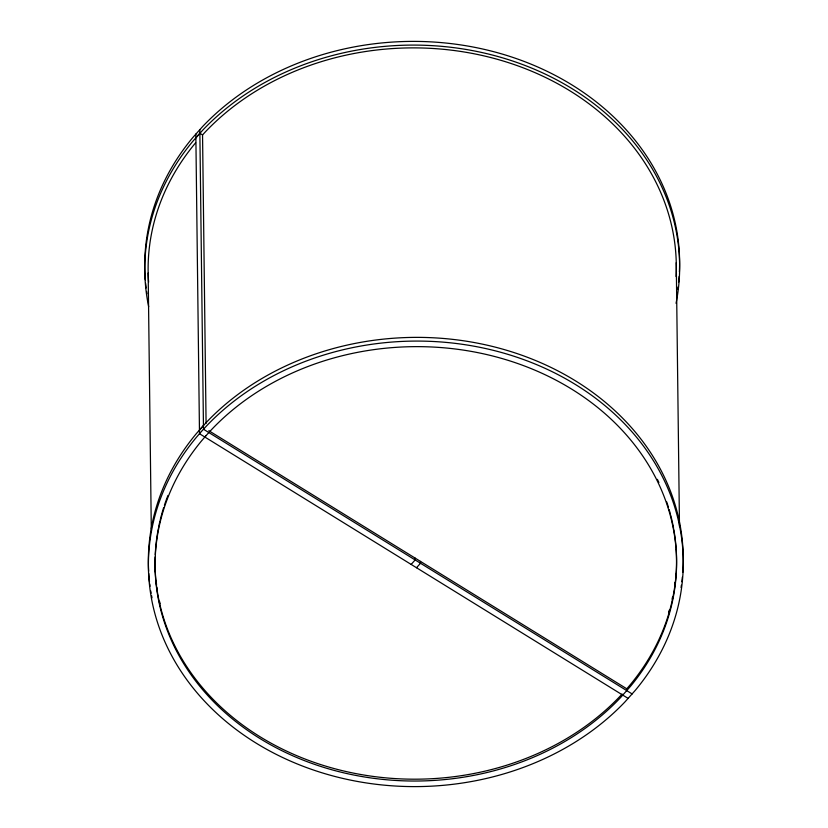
<?xml version="1.0" encoding="UTF-8"?>
<svg xmlns="http://www.w3.org/2000/svg" width="828" height="828" viewBox="0 0 828 828"><rect width="100%" height="100%" fill="white"/><g stroke="black" fill="none" stroke-linecap="round" stroke-linejoin="round"><path stroke-width="1.24" d="M626.817 690.645L626.786 688.803L630.47 684.487A260.758 217.195 -0.7 0 0 676.155 548.85M195.884 137.748L199.879 133.267L202.549 134.923L206.079 423.325M199.455 430.022L203.45 425.551M411.154 564.427L415.149 559.945L415.128 558.103M416.505 567.729L420.51 563.257L420.479 561.405M622.107 694.019L620.752 695.51A260.758 217.195 -0.7 0 1 327.101 766.562A260.758 217.195 -0.7 0 1 155.157 556.944M202.549 134.923L205.572 131.642A264.101 219.979 -0.7 0 1 504.769 61.489A264.101 219.979 -0.7 0 1 676.052 276.531M208.832 430.705L626.786 688.803M632.168 693.957L203.491 429.246L199.827 129.561M628.173 698.439L199.496 433.727L195.832 134.043M676.259 262.714L679.488 526.546M148.16 273.002L151.296 529.071M682.748 572.417A267.444 222.763 -0.7 0 0 511.487 351.765A267.444 222.763 -0.7 0 0 206.534 422.197L196.495 433.448A267.444 222.763 -0.7 0 0 148.616 571.175M682.355 577.075A267.444 222.763 -0.7 0 1 681.848 581.722M681.392 585.199A267.444 222.763 -0.7 0 1 681.051 587.518M152 597.826A267.444 222.763 -0.7 0 1 151.555 595.529M151.141 593.221A267.444 222.763 -0.7 0 1 150.748 590.913M150.054 586.286A267.444 222.763 -0.7 0 1 149.754 583.968M149.485 581.649A267.444 222.763 -0.7 0 1 148.761 573.504M675.907 574.28A260.758 217.195 -0.7 0 1 675.7 576.547M675.068 582.208A260.758 217.195 -0.7 0 1 674.758 584.465M672.584 596.853A260.758 217.195 -0.7 0 1 672.098 599.089M669.241 610.226A260.758 217.195 -0.7 0 1 668.579 612.43M160.094 603.695A260.758 217.195 -0.7 0 1 159.576 601.47M157.392 590.25A260.758 217.195 -0.7 0 1 157.041 587.994M156.564 584.609A260.758 217.195 -0.7 0 1 156.15 581.215M155.374 572.148A260.758 217.195 -0.7 0 1 155.25 569.871M676.052 303.317A267.444 222.763 -0.7 0 0 520.853 63.891A267.444 222.763 -0.7 0 0 202.963 129.913L192.924 141.174A267.444 222.763 -0.7 0 0 148.667 306.702M679.405 271.781A267.444 222.763 -0.7 0 0 505.246 54.969A267.444 222.763 -0.7 0 0 202.922 126.218L192.872 137.469A267.444 222.763 -0.7 0 0 145.314 279.854M679.136 276.438A267.444 222.763 -0.7 0 1 678.618 282.255M678.08 286.902A267.444 222.763 -0.7 0 1 677.77 289.22M146.949 293.774A267.444 222.763 -0.7 0 1 146.608 291.466M146.142 287.989A267.444 222.763 -0.7 0 1 145.624 283.342M155.25 554.667A260.758 217.195 -0.7 0 1 158.334 528.647M158.552 527.519A260.758 217.195 -0.7 0 1 160.011 520.802M160.28 519.684A260.758 217.195 -0.7 0 1 161.429 515.233M161.729 514.126A260.758 217.195 -0.7 0 1 163.696 507.492M164.41 505.297A260.758 217.195 -0.7 0 1 165.528 502.006M165.91 500.919A260.758 217.195 -0.7 0 1 167.939 495.486M657.38 479.329A260.758 217.195 -0.7 0 1 658.891 482.496M666.695 501.871A260.758 217.195 -0.7 0 1 668.465 507.357M669.127 509.562A260.758 217.195 -0.7 0 1 670.37 513.991M670.659 515.099A260.758 217.195 -0.7 0 1 672.015 520.667M672.264 521.785A260.758 217.195 -0.7 0 1 673.619 528.502M673.826 529.63A260.758 217.195 -0.7 0 1 676.072 547.712M148.605 282.203A264.101 219.979 -0.7 0 1 195.656 142.758M205.924 435.776L201.163 441.345A260.758 217.195 -0.7 0 0 261.141 739.259A260.758 217.195 -0.7 0 0 620.772 697.352L630.491 686.34A260.758 217.195 -0.7 0 0 570.523 388.415A260.758 217.195 -0.7 0 0 210.881 430.322L205.924 435.776M201.452 431.46L196.536 437.153A267.444 222.763 -0.7 0 0 255.935 743.006A267.444 222.763 -0.7 0 0 625.078 701.782L635.128 690.531A267.444 222.763 -0.7 0 0 575.719 384.678A267.444 222.763 -0.7 0 0 206.586 425.892L201.452 431.46"/></g></svg>
